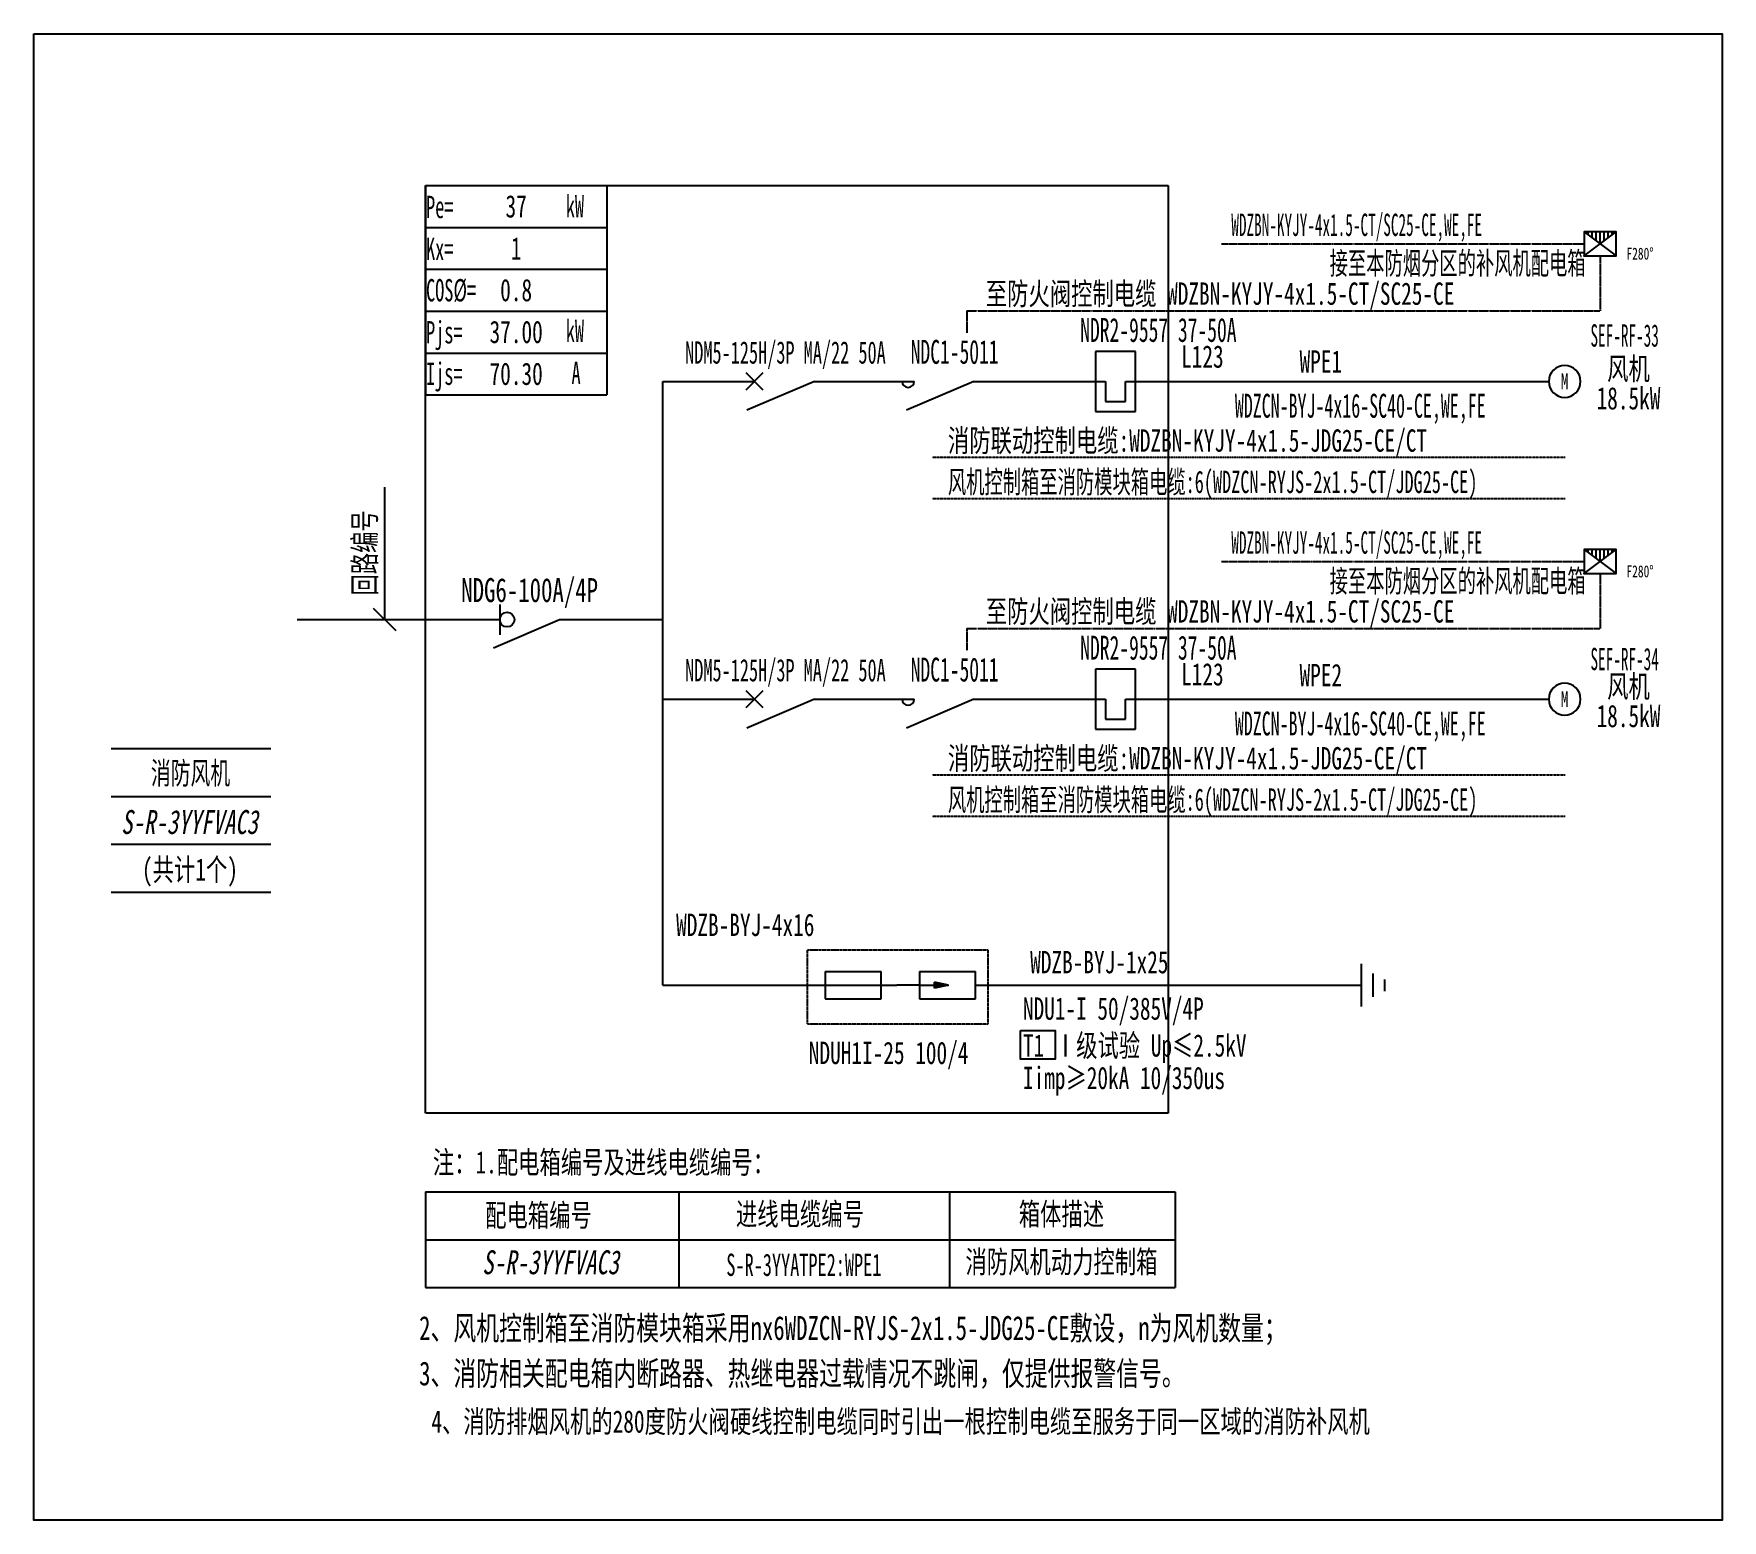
# Model space of a CAD drawing. Extents: x 328953 to 331365, y 280680 to 282804.
import ezdxf
from ezdxf.enums import TextEntityAlignment as Align

# ---------------------------------------------------------------- set-up
doc = ezdxf.new("R2010")
doc.units = 0
doc.header["$MEASUREMENT"] = 0
for name, pattern in [('DASHDOT', [1, 0.5, -0.25, 0, -0.25]), ('DASHED', [0.75, 0.5, -0.25]), ('DASHED2', [0.375, 0.25, -0.125])]:
    doc.linetypes.add(name, pattern=pattern)
for name, color, linetype in [('D_E_Eqpm(强电设备)', 100, 'Continuous'), ('D_E_Eqpm（强电设备）', 100, 'Continuous'), ('D_E_Text(强电文字)', 51, 'Continuous'), ('D_E_Text（强电文字）', 51, 'Continuous'), ('D_E_Wire(强电线缆)', 10, 'Continuous'), ('D_E_Wire（强电线缆）', 10, 'Continuous'), ('D_T_TableDim（表格尺寸）', 255, 'Continuous'), ('系统图', 220, 'Continuous')]:
    doc.layers.add(name, color=color, linetype=linetype)
doc.styles.add('$1$电气', font='', dxfattribs={"width": 0.7})
doc.styles.add('$1$电气箱', font='simhei.ttf', dxfattribs={"width": 0.8, "oblique": 10})
doc.styles.add('$3$电气', font='', dxfattribs={"width": 0.7})
doc.styles.add('电气', font='', dxfattribs={"width": 0.7})
doc.styles.add('电气箱', font='simhei.ttf', dxfattribs={"width": 0.8, "oblique": 10})
doc.styles.get('$1$电气').set_extended_font_data('SimSun')
doc.styles.get('$3$电气').set_extended_font_data('SimSun')
doc.styles.get('电气').set_extended_font_data('SimSun')

# ---------------------------------------------------------------- blocks, each defined once
blk = doc.blocks.new('1')
at = {"layer": 'D_E_Eqpm(强电设备)'}
for p, q in [((-314387, 61832), (-314387, 61082)), ((-313887, 61832), (-314387, 61832)), ((-313887, 61082), (-313887, 61832)), ((-314262, 61457), (-314262, 61207)), ((-314012, 61207), (-314012, 61457)), ((-314262, 61207), (-314012, 61207)), ((-314387, 61082), (-313887, 61082))]:
    blk.add_line(p, q, dxfattribs=at)
blk = doc.blocks.new('A$C670F4C17')
at = {"layer": 'D_E_Wire（强电线缆）', "linetype": 'DASHDOT', "ltscale": 0.5}
blk.add_line((0, 0), (7936, 0), dxfattribs=at)
at = {"layer": 'D_E_Text（强电文字）', "style": '电气', "width": 0.7}
blk.add_text('消防联动控制电缆:WDZBN-KYJY-4x1.5-JDG25-CE/CT', height=280, dxfattribs=at).set_placement((198, 68))
blk = doc.blocks.new('A$C70CE04DF')
at = {"layer": 'D_E_Wire（强电线缆）', "linetype": 'DASHDOT', "ltscale": 0.5}
blk.add_line((0, 0), (7936, 0), dxfattribs=at)
at = {"layer": 'D_E_Text（强电文字）', "style": '电气', "width": 0.6}
blk.add_text('风机控制箱至消防模块箱电缆:6(WDZCN-RYJS-2x1.5-CT/JDG25-CE)', height=280, dxfattribs=at).set_placement((198, 68))
blk = doc.blocks.new('电机')
at = {"layer": 'D_E_Eqpm（强电设备）'}
for start, end in [(90, 180), (180, 270), (0, 90), (270, 0)]:
    blk.add_arc((0, 0), 200, start, end, dxfattribs=at)
at = {"layer": 'D_E_Eqpm（强电设备）', "color": 51, "style": '电气', "width": 0.7}
blk.add_text('M', height=200, dxfattribs=at).set_placement((0, 0), align=Align.MIDDLE)
blk = doc.blocks.new('280度防火阀')
at = {"layer": 'D_E_Eqpm（强电设备）'}
for p, q in [((-200, 300), (200, 0)), ((-200, 0), (200, 300)), ((-150, 263), (-150, 300)), ((-100, 225), (-100, 300)), ((-50, 187), (-50, 300)), ((0, 150), (0, 300)), ((50, 187), (50, 300)), ((100, 225), (100, 300)), ((150, 263), (150, 300))]:
    blk.add_line(p, q, dxfattribs=at)
blk.add_lwpolyline([(-200, 0), (200, 0), (200, 300), (-200, 300)], close=True, dxfattribs=at)
at = {"layer": 'D_E_Eqpm（强电设备）', "color": 51}
blk.add_point((-200, 0), dxfattribs=at)
blk.add_point((-200, 0), dxfattribs=at)
at = {"layer": 'D_E_Text（强电文字）', "color": 0, "style": '电气', "width": 0.7}
blk.add_text('F280%%D', height=150, dxfattribs=at).set_placement((331, -48))

msp = doc.modelspace()

# ---------------------------------------------------------------- linework, layer by layer
at = {"linetype": 'DASHED'}
for p, q in [((329512.4, 281261.4), (329512.4, 282587.1)), ((329512.4, 282587.1), (330573.3, 282587.1)), ((330573.3, 282587.1), (330573.3, 281261.4)), ((330573.3, 281261.4), (329512.4, 281261.4))]:
    msp.add_line(p, q, dxfattribs=at)
at = {"linetype": 'DASHED2'}
msp.add_lwpolyline([(330058.4, 281494.5), (330315.9, 281494.5), (330315.9, 281388.4), (330058.4, 281388.4)], close=True, dxfattribs=at)
at = {"layer": 'D_E_Eqpm(强电设备)', "color": 100}
for p, q in [((329970.6, 282295.1), (329994.7, 282319.2)), ((329994.7, 282295.1), (329970.6, 282319.2)), ((329994.7, 282319.2), (329970.6, 282295.1)), ((329970.6, 282319.2), (329994.7, 282295.1)), ((330068.1, 282307.1), (329971.6, 282265.8)), ((330296.1, 282307.1), (330199.6, 282265.8)), ((329970.6, 281840.9), (329994.7, 281865.1)), ((329994.7, 281840.9), (329970.6, 281865.1)), ((329994.7, 281865.1), (329970.6, 281840.9)), ((329970.6, 281865.1), (329994.7, 281840.9)), ((330068.1, 281853), (329971.6, 281811.7)), ((330296.1, 281853), (330199.6, 281811.7))]:
    msp.add_line(p, q, dxfattribs=at)
at = {"layer": 'D_E_Eqpm(强电设备)'}
for p, q in [((330083.6, 281463.6), (330163.7, 281463.6)), ((330083.6, 281463.6), (330083.6, 281424.8)), ((330163.5, 281424.8), (330163.5, 281463.6)), ((330218.2, 281463.6), (330298.3, 281463.6)), ((330218.2, 281463.6), (330218.2, 281424.8)), ((330298.1, 281424.8), (330298.1, 281463.6)), ((330218.2, 281444.2), (330185.8, 281444.2)), ((330218.2, 281444.2), (330259.7, 281444.2)), ((330259.7, 281444.2), (330239.6, 281448.3)), ((330239.6, 281440.1), (330239.6, 281448.3)), ((330259.7, 281444.2), (330239.6, 281440.1)), ((330083.6, 281424.8), (330163.5, 281424.8)), ((330218.2, 281424.8), (330298.1, 281424.8))]:
    msp.add_line(p, q, dxfattribs=at)
at = {"layer": 'D_E_Eqpm(强电设备)', "color": 100}
for centre in [(330202.1, 282307.1), (330202.1, 281853)]:
    msp.add_arc(centre, 8.55, 180, 0, dxfattribs=at)
at = {"layer": 'D_E_Eqpm(强电设备)'}
msp.add_solid([(330239.6, 281440.1), (330259.7, 281444.2), (330239.6, 281448.3)], dxfattribs=at)
at = {"layer": 'D_E_Eqpm（强电设备）'}
msp.add_line((329618.7, 281988.3), (329618.7, 281945.1), dxfattribs=at)
at = {"layer": 'D_E_Eqpm（强电设备）', "color": 100}
msp.add_line((329609.9, 281926.3), (329704.1, 281966.7), dxfattribs=at)
at = {"layer": 'D_E_Eqpm（强电设备）'}
msp.add_circle((329629.2, 281966.7), 10.5, dxfattribs=at)
at = {"layer": 'D_E_Text（强电文字）'}
for p, q in [((329512.4, 282587.1), (329771.7, 282587.1)), ((329512.4, 282587.1), (329512.4, 282287.8)), ((329771.7, 282587.1), (329771.7, 282287.8)), ((329512.4, 282527.2), (329771.7, 282527.2)), ((329512.4, 282467.4), (329771.7, 282467.4)), ((329512.4, 282407.5), (329771.7, 282407.5)), ((329512.4, 282347.7), (329771.7, 282347.7)), ((329512.4, 282287.8), (329771.7, 282287.8)), ((329454.5, 281966.7), (329454.5, 282155.8)), ((329470.6, 281950.6), (329438.4, 281982.8))]:
    msp.add_line(p, q, dxfattribs=at)
msp.add_lwpolyline([(330362.4, 281379.5), (330412, 281379.5), (330412, 281338.6), (330362.4, 281338.6)], close=True, dxfattribs=at)
at = {"layer": 'D_E_Wire(强电线缆)', "color": 10}
for p, q in [((329851.4, 282307.1), (329982.7, 282307.1)), ((330068.1, 282307.1), (330210.6, 282307.1)), ((330296.1, 282307.1), (330484.2, 282307.1)), ((330512.7, 282307.1), (331117.1, 282307.1)), ((329851.4, 281853), (329982.7, 281853)), ((330068.1, 281853), (330210.6, 281853)), ((330296.1, 281853), (330484.2, 281853)), ((330512.7, 281853), (331117.1, 281853))]:
    msp.add_line(p, q, dxfattribs=at)
at = {"layer": 'D_E_Wire（强电线缆）', "linetype": 'DASHDOT', "ltscale": 0.5}
for p, q in [((330649.5, 282503.8), (331167.7, 282503.8)), ((331190.5, 282486.7), (331190.5, 282408)), ((330285.9, 282408), (331190.5, 282408)), ((330285.9, 282408), (330285.9, 282376.6)), ((330649.5, 282049.7), (331167.7, 282049.7)), ((331190.5, 282032.6), (331190.5, 281953.9)), ((330285.9, 281953.9), (331190.5, 281953.9)), ((330285.9, 281953.9), (330285.9, 281922.5))]:
    msp.add_line(p, q, dxfattribs=at)
at = {"layer": 'D_E_Wire（强电线缆）'}
for p, q in [((329851.4, 281444.2), (329851.4, 282307.1)), ((329329.1, 281966.7), (329618.7, 281966.7)), ((329704.1, 281966.7), (329851.4, 281966.7)), ((330849.9, 281413.8), (330849.9, 281474.7)), ((330866.5, 281427.6), (330866.5, 281460.9)), ((329851.4, 281444.2), (330185.8, 281444.2)), ((330298.1, 281444.2), (330849.9, 281444.2)), ((330883.1, 281435.9), (330883.1, 281452.5))]:
    msp.add_line(p, q, dxfattribs=at)
at = {"layer": 'D_T_TableDim（表格尺寸）', "color": 255}
for p, q in [((329063.8, 281782.4), (329291.8, 281782.4)), ((329063.8, 281714), (329291.8, 281714)), ((329063.8, 281645.6), (329291.8, 281645.6)), ((329063.8, 281645.6), (329291.8, 281645.6)), ((329063.8, 281645.6), (329291.8, 281645.6)), ((329063.8, 281645.6), (329291.8, 281645.6)), ((329063.8, 281645.6), (329291.8, 281645.6)), ((329063.8, 281577.2), (329291.8, 281577.2))]:
    msp.add_line(p, q, dxfattribs=at)
at = {"layer": 'D_T_TableDim（表格尺寸）', "ltscale": 3.5}
for p, q in [((329512.4, 281148.8), (330583.7, 281148.8)), ((329512.4, 281148.8), (329512.4, 281012.1)), ((329874.6, 281148.8), (329874.6, 281012.1)), ((330261.3, 281148.8), (330261.3, 281012.1)), ((330583.7, 281148.8), (330583.7, 281012.1)), ((329512.4, 281080.4), (330583.7, 281080.4)), ((329512.4, 281080.4), (330583.7, 281080.4)), ((329874.6, 281080.4), (329874.6, 281012.1)), ((330261.3, 281080.4), (330261.3, 281012.1)), ((329512.4, 281012.1), (330583.7, 281012.1))]:
    msp.add_line(p, q, dxfattribs=at)
at = {"layer": '系统图', "ltscale": 9973.992009}
msp.add_lwpolyline([(328953, 282804), (331365, 282804), (331365, 280679.5), (328953, 280679.5)], close=True, dxfattribs=at)

# ---------------------------------------------------------------- block references
at = {"layer": 'D_E_Eqpm(强电设备)', "color": 100, "xscale": 0.1139832797001544, "yscale": 0.1139832797001544, "zscale": 0.1139832797001544}
for p in [(366304.8, 275302), (366304.8, 274847.9)]:
    msp.add_blockref('1', p, dxfattribs=at)
at = {"layer": 'D_E_Eqpm（强电设备）', "xscale": 0.1139832797001544, "yscale": 0.1139832797001544, "zscale": 0.1139832797001544}
for name, p in [('280度防火阀', (331190.5, 282486.7)), ('电机', (331139.9, 282307.1)), ('280度防火阀', (331190.5, 282032.6)), ('电机', (331139.9, 281853))]:
    msp.add_blockref(name, p, dxfattribs=at)
at = {"layer": 'D_E_Wire（强电线缆）', "xscale": 0.1139832797001544, "yscale": 0.1139832797001544, "zscale": 0.1139832797001544}
for name, p in [('A$C670F4C17', (330236.3, 282198.9)), ('A$C70CE04DF', (330236.3, 282139.8)), ('A$C670F4C17', (330236.3, 281744.8)), ('A$C70CE04DF', (330236.3, 281685.7))]:
    msp.add_blockref(name, p, dxfattribs=at)

# ---------------------------------------------------------------- texts
at = {"layer": 'D_E_Text(强电文字)', "color": 51, "style": '电气', "width": 0.6}
for s, height, p in [('NDR2-9557 37-50A', 34.195, (330447.9, 282363.6)), ('NDC1-5011', 34.19, (330205.7, 282332.3)), ('NDR2-9557 37-50A', 34.195, (330447.9, 281909.5)), ('NDC1-5011', 34.19, (330205.7, 281878.2))]:
    msp.add_text(s, height=height, dxfattribs=at).set_placement(p)
at = {"layer": 'D_E_Text(强电文字)', "color": 1, "style": '电气', "width": 0.55}
for p in [(330847.9, 282268.2), (330847.9, 281814.1)]:
    msp.add_text('WDZCN-BYJ-4x16-SC40-CE,WE,FE', height=34.195, dxfattribs=at).set_placement(p, align=Align.MIDDLE)
at = {"layer": 'D_E_Text(强电文字)', "color": 51, "style": '$3$电气', "width": 0.7}
msp.add_text('NDG6-100A/4P', height=34.195, dxfattribs=at).set_placement((329661.4, 281991.8), align=Align.CENTER)
at = {"layer": 'D_E_Text(强电文字)', "style": '电气', "width": 0.7}
for s, p in [('WDZB-BYJ-4x16', (329870.6, 281514.5)), ('WDZB-BYJ-1x25', (330376.4, 281461.2)), ('T1 Ⅰ级试验 Up≤2.5kV ', (330366, 281342.1)), ('Iimp≥20kA 10/350us', (330366, 281295.7))]:
    msp.add_text(s, height=31.915, dxfattribs=at).set_placement(p)
at = {"layer": 'D_E_Text(强电文字)', "color": 51, "true_color": 0xffff7f, "style": '电气', "width": 0.7}
msp.add_text('NDU1-I 50/385V/4P', height=31.915, dxfattribs=at).set_placement((330366, 281394.8))
at = {"layer": 'D_E_Text（强电文字）', "linetype": 'Continuous', "style": '电气', "width": 0.6}
for s, height, p in [('Pe=', 31.92, (329513.4, 282540.5)), ('kW', 31.92, (329713, 282541.6)), ('Kx=', 31.92, (329513.4, 282480.5)), ('COS%%C=', 31.92, (329513.4, 282421.5)), ('Pjs=', 31.92, (329513.4, 282361.4)), ('kW', 31.92, (329713, 282363.4)), ('Ijs=', 31.92, (329513.4, 282302.2)), ('A', 31.9, (329721.2, 282303.5))]:
    msp.add_text(s, height=height, dxfattribs=at).set_placement(p)
at = {"layer": 'D_E_Text（强电文字）', "style": '电气'}
for s, height, width, p in [('WDZBN-KYJY-4x1.5-CT/SC25-CE,WE,FE', 31.915, 0.5, (330663.7, 282515)), ('接至本防烟分区的补风机配电箱', 31.915, 0.6, (330804.2, 282460.1)), ('至防火阀控制电缆 WDZBN-KYJY-4x1.5-CT/SC25-CE ', 31.915, 0.7, (330313, 282416.6)), ('L123', 31.92, 0.7, (330592, 282326.7)), ('WDZBN-KYJY-4x1.5-CT/SC25-CE,WE,FE', 31.915, 0.5, (330663.7, 282060.9)), ('接至本防烟分区的补风机配电箱', 31.915, 0.6, (330804.2, 282006)), ('至防火阀控制电缆 WDZBN-KYJY-4x1.5-CT/SC25-CE ', 31.915, 0.7, (330313, 281962.5)), ('L123', 31.92, 0.7, (330592, 281872.6)), ('注：1.配电箱编号及进线电缆编号：', 31.915, 0.7, (329523.1, 281175.1)), (' 2、风机控制箱至消防模块箱采用nx6WDZCN-RYJS-2x1.5-JDG25-CE敷设，n为风机数量；', 34.195, 0.7, (329487.2, 280937.1)), (' 3、消防相关配电箱内断路器、热继电器过载情况不跳闸，仅提供报警信号。', 34.195, 0.7, (329487.2, 280872.2))]:
    msp.add_text(s, height=height, dxfattribs=dict(at, width=width)).set_placement(p)
at = {"layer": 'D_E_Text（强电文字）', "color": 51, "style": '电气', "width": 0.5}
msp.add_text('SEF-RF-33', height=31.92, dxfattribs=at).set_placement((331225.6, 282356.8), align=Align.CENTER)
at = {"layer": 'D_E_Text（强电文字）'}
for s, height, style, width, p in [('NDM5-125H/3P MA/22 50A', 31.915, '电气', 0.6, (330026.8, 282345.9)), ('风机', 31.92, '电气', 0.7, (331231.1, 282325.9)), ('18.5kW', 31.92, '电气', 0.7, (331231.1, 282283.5)), ('NDM5-125H/3P MA/22 50A', 31.915, '电气', 0.6, (330026.8, 281891.8)), ('风机', 31.92, '电气', 0.7, (331231.1, 281871.8)), ('18.5kW', 31.92, '电气', 0.7, (331231.1, 281829.4)), ('消防风机', 31.92, '$1$电气', 0.65, (329176.9, 281748)), ('配电箱编号', 31.92, '电气', 0.7, (329674, 281116.1)), ('进线电缆编号', 31.92, '电气', 0.7, (330047.5, 281117.8)), ('箱体描述', 31.92, '电气', 0.7, (330421.1, 281117.8)), ('S-R-3YYATPE2:WPE1', 31.915, '电气', 0.6, (330053.1, 281044.6)), ('消防风机动力控制箱', 31.92, '电气', 0.7, (330421.1, 281049.4))]:
    msp.add_text(s, height=height, dxfattribs=dict(at, style=style, width=width)).set_placement(p, align=Align.MIDDLE)
at = {"layer": 'D_E_Text（强电文字）', "color": 51, "style": '电气', "width": 0.7}
for s, height, p in [('WPE1', 31.92, (330761.2, 282319.7)), ('WPE2', 31.92, (330761.2, 281871.5)), ('4、消防排烟风机的280度防火阀硬线控制电缆同时引出一根控制电缆至服务于同一区域的消防补风机', 31.915, (329521, 280804.7))]:
    msp.add_text(s, height=height, dxfattribs=at).set_placement(p)
at = {"layer": 'D_E_Text（强电文字）', "style": '$3$电气', "width": 0.7}
msp.add_text('回路编号', height=31.92, rotation=90, dxfattribs=at).set_placement((329441.6, 282001.1))
at = {"layer": 'D_E_Text（强电文字）'}
for s, style, width, p in [('SEF-RF-34', '电气', 0.5, (331225.6, 281894.4)), ('(共计1个)', '$1$电气', 0.7, (329176.1, 281593.5))]:
    msp.add_text(s, height=31.92, dxfattribs=dict(at, style=style, width=width)).set_placement(p, align=Align.CENTER)
at = {"layer": 'D_E_Text（强电文字）', "oblique": 10, "width": 0.7}
for style, p in [('$1$电气箱', (329175.6, 281677.4)), ('电气箱', (329691.4, 281048.2))]:
    msp.add_text('S-R-3YYFVAC3', height=34.195, dxfattribs=dict(at, style=style)).set_placement(p, align=Align.MIDDLE)
at = {"layer": 'D_E_Text（强电文字）', "color": 51, "true_color": 0xffff7f, "style": '电气', "width": 0.7}
msp.add_text('NDUH1I-25 100/4', height=31.915, dxfattribs=at).set_placement((330060.2, 281331.5))
at = {"layer": 'D_E_Text（强电文字）', "width": 259.288, "attachment_point": 5, "style": '电气'}
for s, insert, char_height in [('37', (329642.1, 282557.1), 31.92), ('1', (329642.1, 282497.3), 31.9), ('0.8', (329642.1, 282437.4), 31.92), ('{\\C200;37.00}', (329642.1, 282377.6), 31.915), ('{\\C200;70.30}', (329642.1, 282317.8), 31.915)]:
    msp.add_mtext(s, dxfattribs=dict(at, insert=insert, char_height=char_height))

doc.saveas('drawing.dxf')
